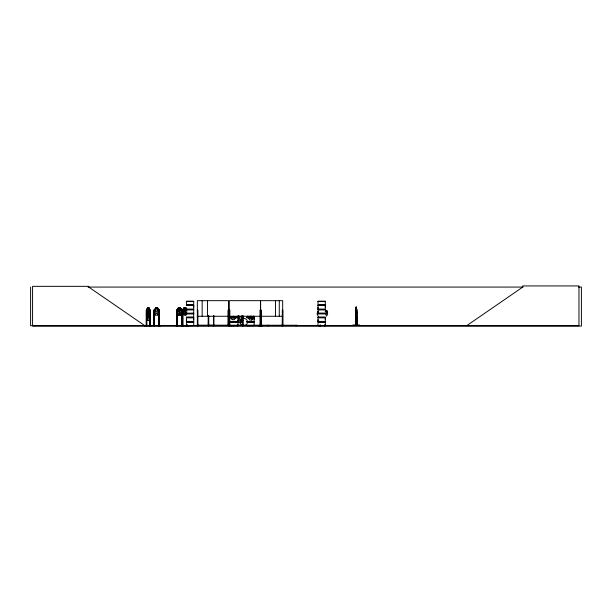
<?xml version="1.0" encoding="UTF-8"?>
<svg xmlns="http://www.w3.org/2000/svg" width="612" height="612" viewBox="0 0 612 612"><rect width="100%" height="100%" fill="white"/><g stroke="black" fill="none" stroke-linecap="round" stroke-linejoin="round"><path stroke-width="0.92" d="M186.423 321.407L186.423 319.617M193.706 319.617L193.706 317.819L186.415 317.819L186.415 321.407L193.713 321.407L193.713 317.819M193.706 307.346L193.706 305.556L186.415 305.556M254.125 319.617L254.125 317.819M318.018 321.407L318.018 317.819L325.316 317.819L325.309 321.407L318.018 321.407L318.026 319.617M318.018 309.137L318.018 305.556L325.316 305.556L325.309 309.137L318.018 309.137L318.026 307.346M325.309 319.617L325.309 317.819M325.309 307.346L325.309 305.556M147.454 315.509L148.104 313.658L147.438 311.783L148.334 313.275L149.144 311.76L148.54 313.642L149.282 315.57L148.318 314.002L147.484 315.394M154.461 310.032L154.232 325.737M158.783 310.055L158.615 325.737M177.327 310.055L177.212 325.737M181.626 310.032L181.443 325.737L181.359 325.171L182.039 325.171L182.039 325.737M356.383 307.224L355.886 307.224L355.595 309.481M352.749 325.171L359.78 325.171M355.771 309.465L355.794 325.255L356.238 307.545L356.176 311.699L355.893 310.743M317.284 314.262L317.597 311.156L317.223 314.277L318.286 316.419M186.4 325.729L193.721 325.592L193.713 322.126L186.415 322.126L186.469 325.691M230.586 325.729L237.907 325.584M246.797 325.714L254.133 325.592L254.125 322.126M355.511 325.255L355.442 309.634L355.947 307.163L356.391 307.163M355.518 309.657L355.954 307.224M356.322 314.514L356.827 312.105M356.329 314.583L356.811 312.089M148.096 308.035L147.691 311.233L148.509 312.189L148.93 310.146L148.509 308.035L148.043 308.035M148.211 313.482L147.806 315.593L148.211 317.643M147.806 313.168L147.178 317.452L148.012 318.921L148.838 318.921L149.657 317.452L149.045 313.168M184.717 308.035L184.151 311.233L185.298 312.189L185.895 310.146L185.298 308.035L184.694 308.035M144.027 325.691L152.334 325.691M258.516 325.699L262.732 325.737M258.547 325.439L262.724 325.416L258.547 325.661M239.736 316.32L239.323 318.814L239.942 319.778L241.235 318.814L240.799 316.32M318.477 325.691L326.464 325.446L318.01 325.584L318.026 322.126L325.316 322.126L325.316 325.584M188.871 325.691L175.422 325.661M183.447 325.691L180.792 325.416L183.493 325.729M154.935 325.691L152.602 325.423L160.413 325.699M238.994 316.106L238.351 319.586L239.644 321.055L240.921 321.055L242.184 319.586L241.549 316.106M197.255 325.661L197.278 325.171L297.019 325.255L297.019 325.737M208.103 325.699L208.241 315.647M148.624 317.643L149.045 316.679L148.624 313.482M146.375 325.737L146.406 310.123L147.622 307.645L148.945 307.645M146.406 310.123L147.668 307.645M147.714 310.123L146.452 312.617L147.668 315.065L148.945 315.065M149.06 313.099L147.737 313.099L146.475 315.57L146.52 318.049L147.737 320.52L149.06 320.52M147.783 313.099L146.566 315.593M148.877 315.004L150.116 312.571L148.923 310.185L149.542 314.476L148.724 315.945L147.897 315.945L147.064 314.476L147.064 312.617L147.691 310.185L148.976 310.185M148.9 315.065L150.254 312.594L148.945 310.123L147.668 310.123C145.962 312.304 145.893 315.341 147.668 317.544L148.991 317.544L150.215 315.05L150.154 310.123L148.9 307.645M148.923 317.483L150.254 315.073M148.991 320.459L150.231 318.026L150.322 315.57L150.322 318.049L149.014 320.52M325.622 314.094L326.54 311.003L326.051 310.682L325.11 311.692M326.012 315.234L327.206 311.049M325.706 310.093L327.259 311.011L327.665 314.124L326.502 316.22M232.568 316.343L231.841 317.682L233.248 316.098C233.195 317.995 235.911 318.301 233.937 316.335M250.4 316.129L249.321 318.056L250.729 316.481C251.257 319.066 253.36 318.102 251.073 316.121M251.777 316.182L251.127 317.138L250.484 317.138L249.864 316.182M178.505 307.645L176.73 310.123L176.677 325.737M182.338 325.737L182.315 310.123L184.113 307.645L185.918 307.645L187.173 309.534M182.338 310.123L184.143 307.714L183.271 311.998L184.441 313.466L185.604 313.466L186.759 311.998L186.759 310.146L185.887 307.714L184.12 307.714M180.249 315.004L182.024 312.571L182.055 310.123L180.303 307.645L178.475 307.645L176.7 310.123L177.327 310.07L177.09 325.737M180.28 315.065L181.994 312.571M185.864 315.004L187.173 313.183M186.805 313.834L185.895 315.065L184.09 315.065L182.399 312.571M155.647 307.645L153.834 310.123L153.773 325.737M157.437 315.065L159.219 312.594L159.25 310.123L157.437 307.645M236.278 317.169L234.327 319.64L232.346 319.64L230.395 317.169M237.816 317.085L238.795 315.853M238.833 315.907L237.877 317.123L236.071 317.1M251.777 319.954L253.697 317.521M235.245 316.572L233.983 318.041L232.698 318.041L231.412 316.572M252.725 316.947L251.463 318.416L250.186 318.416L248.893 316.947M466.604 325.737L522.786 287.074L522.786 285.934L578.96 285.934L578.96 325.737L30.6 325.737L30.6 287.074M318.577 312.587L318.271 311.164L318.76 310.842M237.272 325.699L237.349 325.171M146.781 310.146L146.253 310.146L146.276 325.737M182.873 310.116L182.307 310.146M88.036 287.074L523.076 287.074M578.531 287.074L581.4 287.074L581.4 326.066L32.574 326.066L32.574 286.339L88.755 286.339L88.755 287.074L144.929 325.737M186.408 301.234L193.721 301.234M318.01 301.234L325.324 301.234M186.423 301.594L193.706 301.594M318.026 301.594L325.309 301.594M186.415 304.837L193.713 304.837L193.713 301.379L186.408 301.379L186.423 304.837M186.362 305.082L193.767 305.082M317.965 305.082L325.362 305.082M186.362 305.304L193.767 305.304M317.965 305.304L325.362 305.304M155.616 307.645L157.46 307.645M157.429 307.714L155.647 307.714L154.79 311.998L155.976 313.466L157.146 313.466L158.301 311.998L157.429 307.714L159.166 310.146M186.415 309.137L193.713 309.137L193.713 305.556M186.362 309.389L193.767 309.389M317.965 309.389L325.362 309.389M186.362 309.611L193.767 309.611M317.965 309.611L325.362 309.611M355.442 309.634L355.84 309.657M186.415 309.863L193.713 309.863L193.713 313.313L186.377 313.459L193.721 313.466M318.018 309.863L325.316 309.863M146.75 309.924L146.788 325.737M149.611 310.146L150.208 310.123M154.362 310.116L153.826 310.146L153.872 325.737M158.585 310.146L159.25 310.123L159.105 325.737M181.42 310.146L182.085 310.123L180.28 307.645M197.339 310.146L197.867 310.146L197.928 325.737M228.536 310.146L228.001 310.146L227.939 325.737M229.301 310.146L229.837 310.146L229.829 325.737M260.498 310.146L259.97 310.146L260.031 325.737M260.628 310.146L261.14 310.146L261.186 325.737M148.555 310.506L148.096 310.506L147.691 312.617L148.096 314.667L148.93 313.704L148.509 310.506M159.166 312.571L157.46 315.065L155.616 315.065L153.918 312.571M186.423 313.222L193.706 313.222M318.026 313.222L325.309 313.222M318.01 313.321L325.324 313.321M318.01 313.466L325.324 313.466M186.408 313.65L193.721 313.635L193.706 317.1L186.415 317.1M318.01 313.627L325.324 313.627M186.423 313.857L193.706 313.857M318.026 313.857L325.309 313.857M355.947 314.583L355.518 312.089L355.878 314.583L356.391 314.583M178.475 315.065L180.303 315.065M197.339 316.266L228.536 316.266M229.301 316.266L260.498 316.266M260.628 316.266L282.683 316.266M233.004 316.764L233.646 316.764M230.602 317.1L231.099 317.1M233.31 317.1L235.192 317.1M246.835 317.1L247.906 317.1M253.636 317.1L254.133 317.1M318.018 317.1L325.316 317.1M186.362 317.353L193.767 317.353M230.556 317.353L231.045 317.353M233.294 317.353L237.953 317.353M246.781 317.353L248.633 317.353M249.52 317.353L251.44 317.353M253.1 317.353L254.179 317.353M317.965 317.353L325.362 317.353M147.691 317.483L148.976 317.483M186.362 317.574L193.767 317.574M230.556 317.574L231.045 317.574M233.294 317.574L237.93 317.536M246.781 317.574L248.633 317.574M249.52 317.574L251.44 317.574M253.1 317.574L254.179 317.574M317.965 317.574L325.362 317.574M230.602 317.819L231.099 317.819M233.31 317.819L237.9 317.819M246.835 317.819L248.663 317.819M253.054 317.819L254.133 317.819L254.125 321.407M146.566 318.026L147.783 320.52M230.602 321.407L237.9 321.407M246.835 321.407L254.133 321.407M186.362 321.652L193.767 321.652M230.556 321.652L237.953 321.652M246.781 321.652L254.179 321.652M317.965 321.652L325.362 321.652M186.362 321.874L193.767 321.874M230.556 321.874L237.953 321.874M246.781 321.874L254.179 321.874M317.965 321.874L325.362 321.874M230.602 322.126L237.9 322.126M246.835 322.126L254.133 322.126M355.48 324.681L355.886 324.681M356.651 324.681L357.056 324.681M355.656 324.85L356.88 324.85M146.214 325.171L146.804 325.171M149.573 325.171L150.154 325.171M153.773 325.171L154.446 325.171M177.296 325.171L176.623 325.171L176.623 325.737M208.83 325.332L213.381 325.332M237.999 325.332L242.551 325.332M280.74 325.423L284.909 325.439M152.595 325.446L154.989 325.737M186.423 325.485L193.706 325.485M230.609 325.485L237.892 325.485M246.843 325.485L254.125 325.485M318.026 325.485L326.464 325.446M158.064 325.699L160.382 325.661L157.988 325.737M260.842 325.699L260.911 325.171M228.697 325.699L228.597 325.171M241.755 315.853L243.216 317.704M237.877 320.764L239.315 322.593L241.235 322.593L243.155 320.16L241.266 322.654L239.284 322.654L237.816 320.795M230.456 317.146L232.376 319.579M153.857 312.594L155.647 315.065M178.536 315.004L176.7 312.594L178.505 315.065M149.014 313.099L150.322 315.57L148.991 313.168M146.452 315.05L147.714 317.544M355.671 311.508L356.253 312.984L356.322 307.224M356.329 307.163L356.811 309.657L356.811 325.255M317.643 311.202L317.988 313.788M356.658 309.481L357.026 325.255M359.772 325.255L352.757 325.255M356.827 309.634L356.88 325.255M356.62 309.45L356.681 325.255M355.557 309.45L355.656 325.255M325.11 325.171L325.11 325.737M325.01 325.171L324.957 325.737L324.88 325.171M324.658 325.171L324.674 325.737M324.536 325.171L324.536 325.737M324.437 325.332L324.437 325.737M320.512 325.332L320.512 325.737M320.42 325.171L320.42 325.737M320.283 325.171L320.298 325.737M320.076 325.171L320.061 325.737M319.923 325.737L319.9 325.171L319.847 325.737M296.216 325.255L296.216 325.737M295.412 325.255L295.412 325.737M282.828 325.737L282.828 310.146L282.316 310.146L282.27 325.737M282.683 325.737L282.683 300.668L260.628 300.668L260.658 325.699L260.498 300.668L229.301 300.668L229.263 325.737M282.599 325.171L282.545 325.737M282.453 310.146L282.43 325.737M281.627 325.255L281.627 325.737M279.271 300.668L279.271 316.266M275.484 300.668L275.484 316.266M268.622 325.255L268.622 325.737M268.293 325.255L268.293 325.737M267.819 325.255L267.819 325.737M260.995 310.146L261.041 325.737M260.773 310.146L260.727 325.737M259.909 325.171L259.909 325.737M253.758 315.899L253.758 317.544L251.807 320.015L249.826 320.015L247.875 317.544L247.875 315.899M243.14 315.647L243.201 325.737M243.079 325.171L243.079 325.737M242.612 315.647L242.612 325.737M242.551 325.171L242.551 325.737M237.999 325.171L237.999 325.737M237.938 315.647L237.938 325.737M237.471 325.171L237.41 325.737M229.89 325.171L229.89 325.737M229.362 325.171L229.362 325.737M228.467 325.737L228.536 300.668L197.339 300.668L197.355 325.737M228.069 325.171L228.062 325.737M214.032 325.171L214.032 325.737M213.97 315.647L213.909 325.737M213.443 315.647L213.504 325.737M213.381 325.171L213.381 325.737M208.83 325.171L208.83 325.737M208.768 315.647L208.768 325.737M208.302 325.171L208.302 325.737M207.522 300.668L207.522 316.266M202.159 300.668L202.159 316.266M198.495 325.255L198.495 325.737M197.806 325.171L197.806 325.737M187.662 325.171L187.662 325.737M187.578 325.171L187.563 325.737M187.448 325.171L187.456 325.737M187.211 325.171L187.195 325.737M187.088 325.171L187.073 325.737M186.989 325.332L186.989 325.737M185.015 307.645L185.015 315.065M182.927 325.737L182.927 325.171L182.246 325.171L182.246 325.737M182.82 309.94L182.843 325.737M182.789 310.146L182.72 325.737M182.453 325.171L182.468 325.737M181.994 310.146L181.955 325.737M181.818 325.171L181.833 325.737M181.565 325.171L181.58 325.737M179.408 307.645L179.408 315.065M176.837 325.171L176.83 325.737M159.204 325.737L159.204 325.171L158.531 325.171L158.531 325.737M159.066 310.146L159.005 325.737M158.745 325.171L158.738 325.737M154.362 309.947L154.446 325.737M153.987 325.171L153.972 325.737M150.108 310.146L150.147 325.737M149.955 310.146L149.955 312.893M149.955 317.483L149.955 325.737M149.795 309.94L149.856 325.737M149.726 325.171L149.726 325.737M149.611 319.319L149.573 325.737M146.597 313.811L146.635 325.737M146.513 325.171L146.498 325.737M147.691 307.714L147.064 311.998L147.897 313.466L148.724 313.466L149.542 311.998L149.542 310.146L148.923 307.714L147.637 307.714M179.102 308.035L178.536 311.233L179.691 312.189L180.28 310.146L179.691 308.035L179.079 308.035M156.251 308.035L155.678 311.233L156.84 312.189L157.437 310.146L156.84 308.035L156.228 308.035M178.536 307.714L177.656 311.998L178.826 313.466L179.989 313.466L181.144 311.998L181.144 310.146L180.28 307.714L178.505 307.714M325.324 301.379L318.01 301.379L318.026 304.837L325.316 304.837L325.316 301.379M241.273 324.589A3.649 3.649 0 0 0 247.378 322.952A3.649 3.649 0 0 0 242.91 318.485A3.649 3.649 0 0 0 241.273 324.589"/></g></svg>
